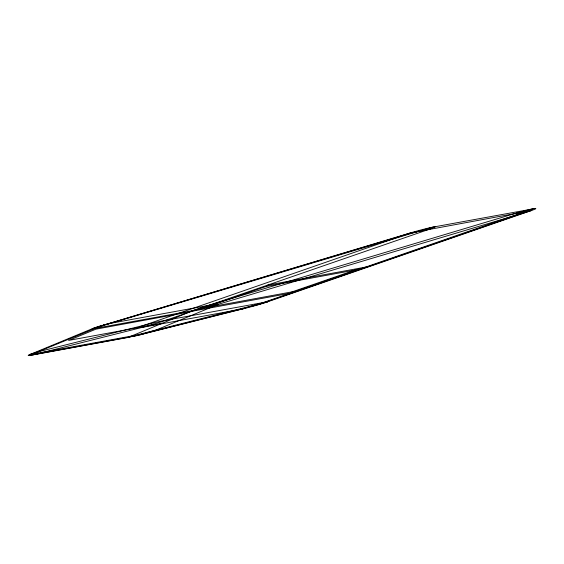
<?xml version="1.0" encoding="UTF-8"?>
<svg xmlns="http://www.w3.org/2000/svg" width="564" height="564" viewBox="0 0 564 564"><rect width="100%" height="100%" fill="white"/><g stroke="black" fill="none" stroke-linecap="round" stroke-linejoin="round"><path stroke-width="0.85" d="M203.23 308.184L266.271 286.378L267.907 285.053L366.156 267.005L355.158 270.043L292.117 291.849L203.23 308.184L192.232 311.222L290.474 293.174L533.459 208.821L432.842 227.13A20.649 1.227 -15.4 0 0 410.289 232.96L101.407 325.809L408.294 233.841L419.672 231.169A67.292 3.99 -15.4 0 1 424.206 230.182L429.867 229.054L435.218 226.876L433.935 226.925A7.438 0.444 -15.4 0 0 431.397 227.482L110.868 323.257L103.395 324.963M290.474 293.174L292.117 291.849M93.194 328.347L101.393 325.837L34.806 353.127A27.284 1.614 -15.4 0 0 32.959 354.002L32.515 354.502L35.595 354.27L133.844 336.214A12.831 0.761 -15.4 0 0 139.787 334.882L244.889 308.374M102.31 325.287A20.649 1.227 -15.4 0 0 92.686 328.544L29.42 354.742L134.747 335.46L266.546 302.156L531.274 210.569L410.289 232.96L141.345 326.26A27.284 1.614 -15.4 0 0 139.498 327.134L139.061 327.635L142.142 327.402L240.384 309.347A12.831 0.761 -15.4 0 0 246.327 308.014A20.649 1.227 -15.4 0 0 253.278 306.174M92.686 328.544L92.059 328.932L192.803 310.602L215.251 305.202L530.738 210.837A20.649 1.227 -15.4 0 0 533.17 209.956M268.006 301.684L161.205 321.127A67.292 3.99 -15.4 0 0 156.672 322.107L38.754 351.654L30.202 354.291M32.966 354.037L30.548 355.235L33.819 354.763M36.371 352.634L38.634 351.703M95.013 328.474L101.583 326.161A35.511 2.108 -15.4 0 1 107.343 324.328L109.705 323.602M429.867 229.054L161.396 321.804L143.291 327.106L35.595 354.27A7.945 0.472 -15.4 0 1 31.781 355.144A20.649 1.227 -15.4 0 1 29.257 355.51M290.023 293.329L261.188 303.256L244.24 308.332L133.844 336.214M534.813 208.483A20.649 1.227 -15.4 0 0 532.176 208.87L517.04 212.896L205.374 306.344A35.567 2.108 -15.4 0 0 200.467 307.902L192.803 310.602L128.782 337.138L130.072 337.075L34.432 354.65M253.088 306.174L260.822 303.777A22.673 1.347 -15.4 0 0 262.253 303.291L525.246 212.346L522.595 212.24A65.65 3.892 -15.4 0 0 520.297 212.508L516.011 213.199M139.802 334.875L155.713 330.159L218.353 304.349L215.695 304.236A65.65 3.892 -15.4 0 0 213.396 304.511L110.868 323.257M266.271 286.378L355.158 270.043M189.511 311.962L95.943 329.157L68.604 340.423L162.164 323.228M28.968 355.531A20.649 1.227 -15.4 0 1 30.047 354.354M535.257 208.461A20.649 1.227 -15.4 0 1 533.812 209.709M267.745 301.782A20.649 1.227 -15.4 0 1 254.632 305.801"/></g></svg>
